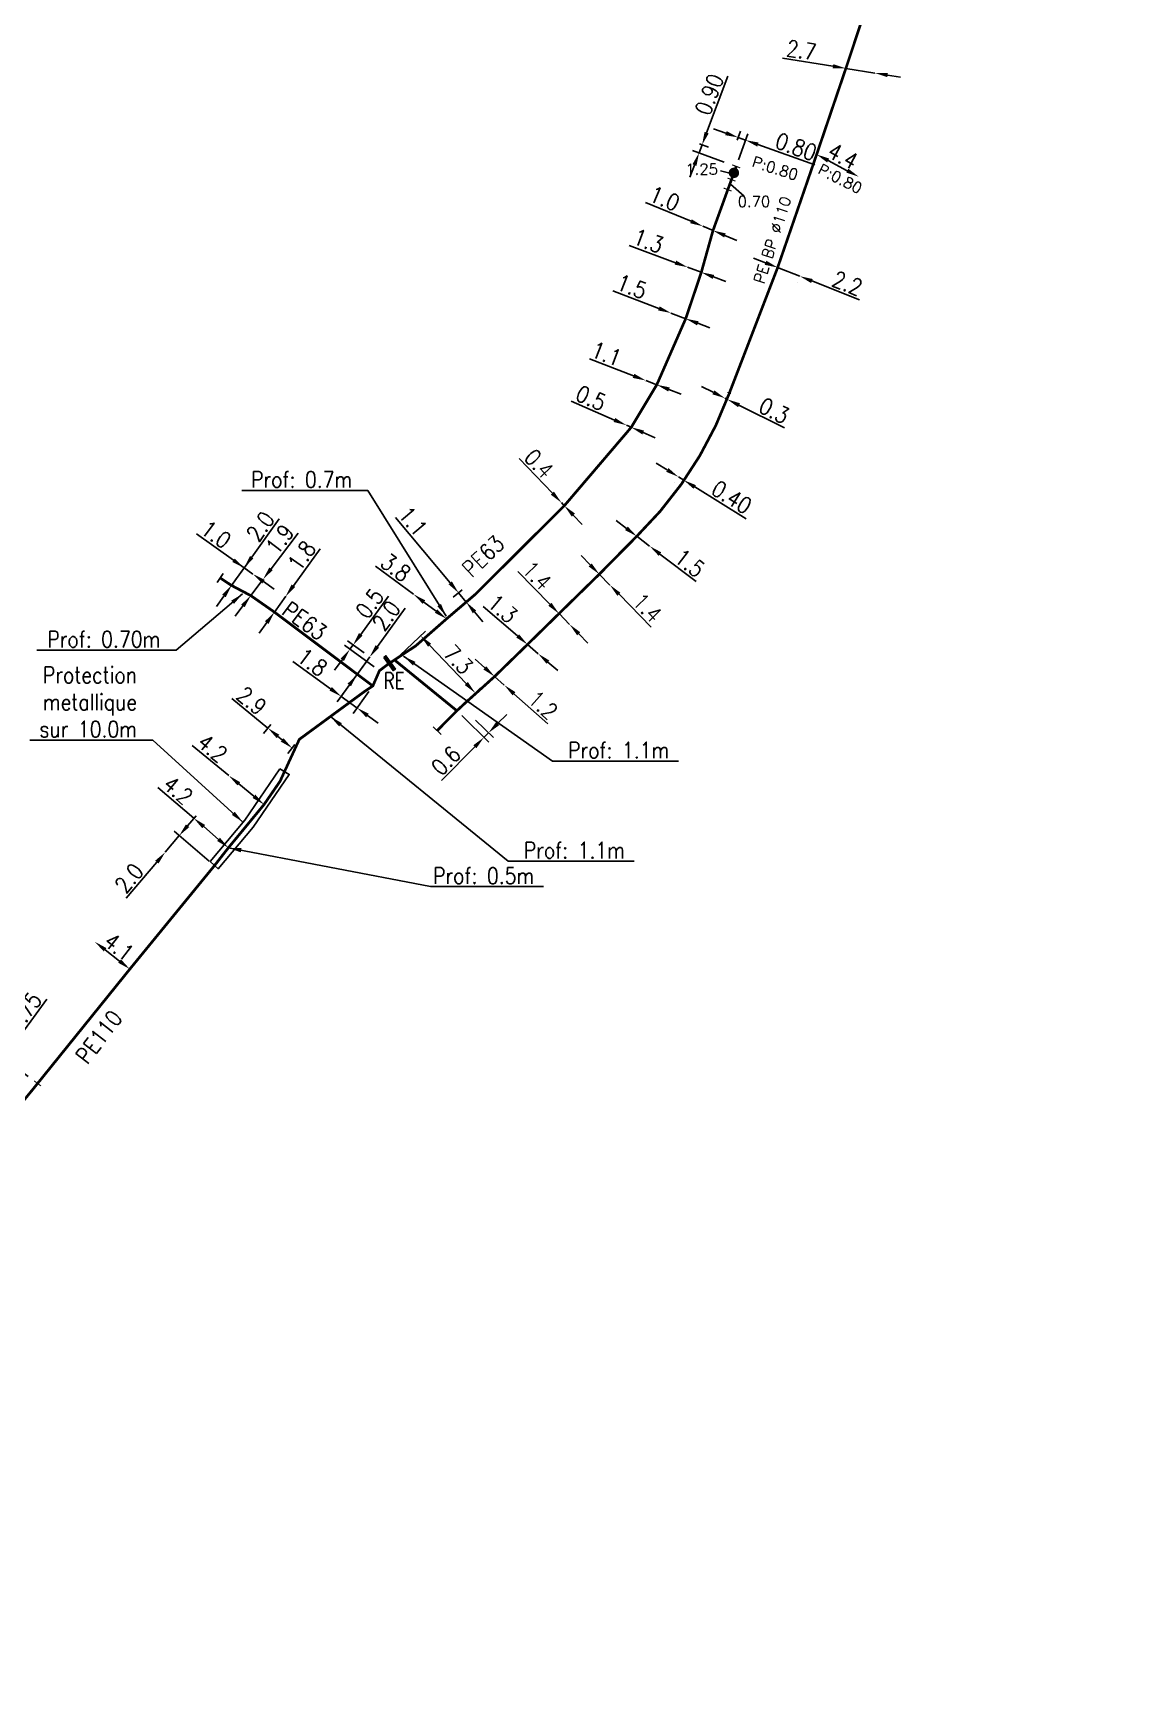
# Model space of a CAD drawing. Header units: millimetres. Extents: x 104292 to 105000, y 137000 to 138000.
# Drawn here: x 104509.8 to 104610.6, y 137264.6 to 137417.5 of the extents above; entities that cross this region are included whole.
import ezdxf
from ezdxf.enums import TextEntityAlignment as Align

# ---------------------------------------------------------------- set-up
doc = ezdxf.new("R2010")
doc.units = ezdxf.units.MM
doc.header["$MEASUREMENT"] = 0
doc.header["$PDMODE"] = 34
doc.linetypes.add('L_100_PE', pattern=[14, 10, -1.5, 1, -1.5])
doc.layers.get('0').update_dxf_attribs({"linetype": 'CONTINUOUS'})
doc.layers.get('DEFPOINTS').update_dxf_attribs({"linetype": 'CONTINUOUS'})
for name, color, linetype in [('L_140', 3, 'CONTINUOUS'), ('L_340', 7, 'CONTINUOUS'), ('L_420', 7, 'CONTINUOUS')]:
    doc.layers.add(name, color=color, linetype=linetype)
doc.styles.add('G_ROMANS', font='ROMANS.SHX', dxfattribs={"width": 0.75})
doc.styles.get("Standard").update_dxf_attribs({"font": 'romans.shx', "width": 0.85})
doc.dimstyles.get("Standard").update_dxf_attribs({"dimtxt": 1.5, "dimasz": 1.2, "dimexe": 0.625, "dimexo": 0.625, "dimgap": 0.25, "dimtad": 1, "dimdec": 1, "dimzin": 0, "dimdsep": 46, "dimtxsty": 'Standard', "dimcen": -0.5, "dimdle": 1, "dimadec": 0, "dimazin": 0, "dimtfac": 1, "dimtdec": 1, "dimtmove": 0, "dimatfit": 3, "dimfxl": 1, "dimtolj": 1, "dimtzin": 0, "dimarcsym": 0})

# ---------------------------------------------------------------- blocks, each defined once
blk = doc.blocks.new('*D158')
at = {"layer": 'DEFPOINTS', "color": 0, "linetype": 'Continuous'}
for p in [(104507.11, 137322.81), (104506.57, 137322.07), (104509.88, 137320.79)]:
    blk.add_point(p, dxfattribs=at)
at = {"layer": 'L_140', "color": 0, "linetype": 'Continuous', "lineweight": -2}
for p, q in [((104507.81, 137323.78), (104511.1, 137328.29)), ((104506.57, 137322.07), (104507.11, 137322.81)), ((104509.37, 137321.16), (104506.6, 137323.18)), ((104505.86, 137321.1), (104505.15, 137320.13))]:
    blk.add_line(p, q, dxfattribs=at)
at = {"layer": 'L_140', "color": 0, "linetype": 'Continuous'}
for points in [[(104507.65, 137323.9), (104507.98, 137323.66), (104507.11, 137322.81)], [(104505.7, 137321.22), (104506.02, 137320.98), (104506.57, 137322.07)]]:
    blk.add_solid(points, dxfattribs=at)
at = {"layer": 'L_140', "color": 0, "linetype": 'Continuous', "insert": (104509.01, 137327.11), "char_height": 1.5, "attachment_point": 5, "rotation": 53.9078}
blk.add_mtext('\\A1;0.75', dxfattribs=at)
blk = doc.blocks.new('*D133')
at = {"layer": 'DEFPOINTS', "color": 0, "linetype": 'Continuous'}
for p in [(104515.54, 137333.59), (104515.54, 137333.59), (104518.77, 137331.07)]:
    blk.add_point(p, dxfattribs=at)
at = {"layer": 'L_140', "color": 0, "linetype": 'Continuous', "lineweight": -2}
blk.add_line((104517.82, 137331.81), (104516.48, 137332.86), dxfattribs=at)
at = {"layer": 'L_140', "color": 0, "linetype": 'Continuous'}
for points in [[(104516.61, 137333.01), (104516.36, 137332.7), (104515.54, 137333.59)], [(104517.95, 137331.97), (104517.7, 137331.65), (104518.77, 137331.07)]]:
    blk.add_solid(points, dxfattribs=at)
at = {"layer": 'L_140', "color": 0, "linetype": 'Continuous', "insert": (104517.77, 137333.12), "char_height": 1.5, "attachment_point": 5, "rotation": 322.0405}
blk.add_mtext('\\A1;4.1', dxfattribs=at)
blk = doc.blocks.new('*D132')
at = {"layer": 'DEFPOINTS', "color": 0, "linetype": 'Continuous'}
for p in [(104574.65, 137407.02), (104575.63, 137407.6), (104574.77, 137405.18)]:
    blk.add_point(p, dxfattribs=at)
at = {"layer": 'L_140', "color": 0, "linetype": 'Continuous', "lineweight": -2}
for p, q in [((104573.81, 137408.25), (104572.68, 137408.65)), ((104574.86, 137407.6), (104575.16, 137408.43)), ((104574.94, 137407.85), (104575.63, 137407.6)), ((104574.98, 137405.77), (104575.84, 137408.19)), ((104576.76, 137407.2), (104582.02, 137405.31))]:
    blk.add_line(p, q, dxfattribs=at)
at = {"layer": 'L_140', "color": 0, "linetype": 'Continuous'}
for points in [[(104573.88, 137408.44), (104573.75, 137408.06), (104574.94, 137407.85)], [(104576.83, 137407.38), (104576.7, 137407.01), (104575.63, 137407.6)]]:
    blk.add_solid(points, dxfattribs=at)
at = {"layer": 'L_140', "color": 0, "linetype": 'Continuous', "insert": (104580.29, 137406.99), "char_height": 1.5, "attachment_point": 5, "rotation": 340.3102}
blk.add_mtext('\\A1;0.80', dxfattribs=at)
blk = doc.blocks.new('*D131')
at = {"layer": 'DEFPOINTS', "color": 0, "linetype": 'Continuous'}
for p in [(104570.79, 137407.47), (104571.61, 137407.17), (104574.23, 137405.34)]:
    blk.add_point(p, dxfattribs=at)
at = {"layer": 'L_140', "color": 0, "linetype": 'Continuous', "lineweight": -2}
for p, q in [((104572.03, 137408.29), (104573.99, 137413.52)), ((104573.64, 137405.56), (104570.74, 137406.65)), ((104571.33, 137406.43), (104571.61, 137407.17)), ((104571.38, 137407.26), (104572.19, 137406.95)), ((104570.91, 137405.3), (104570.48, 137404.18))]:
    blk.add_line(p, q, dxfattribs=at)
at = {"layer": 'L_140', "color": 0, "linetype": 'Continuous'}
for points in [[(104571.84, 137408.36), (104572.22, 137408.22), (104571.61, 137407.17)], [(104570.72, 137405.37), (104571.09, 137405.23), (104571.33, 137406.43)]]:
    blk.add_solid(points, dxfattribs=at)
at = {"layer": 'L_140', "color": 0, "linetype": 'Continuous', "insert": (104572.28, 137411.82), "char_height": 1.5, "attachment_point": 5, "rotation": 69.4179}
blk.add_mtext('\\A1;0.90', dxfattribs=at)
blk = doc.blocks.new('*D130')
at = {"layer": 'DEFPOINTS', "color": 0, "linetype": 'Continuous'}
for p in [(104571.69, 137399.65), (104571.69, 137399.65), (104572.62, 137399.26)]:
    blk.add_point(p, dxfattribs=at)
at = {"layer": 'L_140', "color": 0, "linetype": 'Continuous', "lineweight": -2}
for p, q in [((104570.59, 137400.11), (104566.39, 137401.86)), ((104572.62, 137399.26), (104571.69, 137399.65)), ((104573.72, 137398.8), (104574.83, 137398.34))]:
    blk.add_line(p, q, dxfattribs=at)
at = {"layer": 'L_140', "color": 0, "linetype": 'Continuous'}
for points in [[(104570.66, 137400.29), (104570.51, 137399.93), (104571.69, 137399.65)], [(104573.8, 137398.99), (104573.65, 137398.62), (104572.62, 137399.26)]]:
    blk.add_solid(points, dxfattribs=at)
at = {"layer": 'L_140', "color": 0, "linetype": 'Continuous', "insert": (104568.15, 137402.21), "char_height": 1.5, "attachment_point": 5, "rotation": 337.3874}
blk.add_mtext('\\A1;1.0', dxfattribs=at)
blk = doc.blocks.new('*D129')
at = {"layer": 'DEFPOINTS', "color": 0, "linetype": 'Continuous'}
for p in [(104570.28, 137395.87), (104570.28, 137395.87), (104571.54, 137395.4)]:
    blk.add_point(p, dxfattribs=at)
at = {"layer": 'L_140', "color": 0, "linetype": 'Continuous', "lineweight": -2}
for p, q in [((104569.15, 137396.29), (104564.89, 137397.89)), ((104571.54, 137395.4), (104570.28, 137395.87)), ((104572.66, 137394.98), (104573.79, 137394.55))]:
    blk.add_line(p, q, dxfattribs=at)
at = {"layer": 'L_140', "color": 0, "linetype": 'Continuous'}
for points in [[(104569.22, 137396.48), (104569.08, 137396.11), (104570.28, 137395.87)], [(104572.73, 137395.16), (104572.59, 137394.79), (104571.54, 137395.4)]]:
    blk.add_solid(points, dxfattribs=at)
at = {"layer": 'L_140', "color": 0, "linetype": 'Continuous', "insert": (104566.65, 137398.3), "char_height": 1.5, "attachment_point": 5, "rotation": 339.428}
blk.add_mtext('\\A1;1.3', dxfattribs=at)
blk = doc.blocks.new('*D128')
at = {"layer": 'DEFPOINTS', "color": 0, "linetype": 'Continuous'}
for p in [(104568.74, 137391.64), (104568.74, 137391.64), (104570.1, 137391.12)]:
    blk.add_point(p, dxfattribs=at)
at = {"layer": 'L_140', "color": 0, "linetype": 'Continuous', "lineweight": -2}
for p, q in [((104567.62, 137392.07), (104563.38, 137393.69)), ((104570.1, 137391.12), (104568.74, 137391.64)), ((104571.22, 137390.69), (104572.34, 137390.26))]:
    blk.add_line(p, q, dxfattribs=at)
at = {"layer": 'L_140', "color": 0, "linetype": 'Continuous'}
for points in [[(104567.7, 137392.25), (104567.55, 137391.88), (104568.74, 137391.64)], [(104571.29, 137390.88), (104571.15, 137390.5), (104570.1, 137391.12)]]:
    blk.add_solid(points, dxfattribs=at)
at = {"layer": 'L_140', "color": 0, "linetype": 'Continuous', "insert": (104565.13, 137394.09), "char_height": 1.5, "attachment_point": 5, "rotation": 339.0432}
blk.add_mtext('\\A1;1.5', dxfattribs=at)
blk = doc.blocks.new('*D127')
at = {"layer": 'DEFPOINTS', "color": 0, "linetype": 'Continuous'}
for p in [(104566.41, 137385.41), (104566.41, 137385.41), (104567.43, 137385.02)]:
    blk.add_point(p, dxfattribs=at)
at = {"layer": 'L_140', "color": 0, "linetype": 'Continuous', "lineweight": -2}
for p, q in [((104565.29, 137385.84), (104561.21, 137387.4)), ((104567.43, 137385.02), (104566.41, 137385.41)), ((104568.55, 137384.59), (104569.68, 137384.16))]:
    blk.add_line(p, q, dxfattribs=at)
at = {"layer": 'L_140', "color": 0, "linetype": 'Continuous'}
for points in [[(104565.36, 137386.03), (104565.21, 137385.65), (104566.41, 137385.41)], [(104568.63, 137384.77), (104568.48, 137384.4), (104567.43, 137385.02)]]:
    blk.add_solid(points, dxfattribs=at)
at = {"layer": 'L_140', "color": 0, "linetype": 'Continuous', "insert": (104562.79, 137387.87), "char_height": 1.5, "attachment_point": 5, "rotation": 339.0432}
blk.add_mtext('\\A1;1.1', dxfattribs=at)
blk = doc.blocks.new('*D126')
at = {"layer": 'DEFPOINTS', "color": 0, "linetype": 'Continuous'}
for p in [(104548.97, 137354.92), (104550.25, 137354.5), (104551.47, 137352.46)]:
    blk.add_point(p, dxfattribs=at)
at = {"layer": 'L_140', "color": 0, "linetype": 'Continuous', "lineweight": -2}
for p, q in [((104549.42, 137354.48), (104551.92, 137352.02)), ((104552.73, 137353.74), (104553.58, 137354.59)), ((104550.7, 137354.06), (104552.34, 137352.44)), ((104551.89, 137352.88), (104551.47, 137352.46)), ((104550.63, 137351.6), (104547.56, 137348.49))]:
    blk.add_line(p, q, dxfattribs=at)
at = {"layer": 'L_140', "color": 0, "linetype": 'Continuous'}
for points in [[(104552.59, 137353.88), (104552.88, 137353.59), (104551.89, 137352.88)], [(104550.49, 137351.74), (104550.77, 137351.46), (104551.47, 137352.46)]]:
    blk.add_solid(points, dxfattribs=at)
at = {"layer": 'L_140', "color": 0, "linetype": 'Continuous', "insert": (104547.96, 137350.32), "char_height": 1.5, "attachment_point": 5, "rotation": 45.3991}
blk.add_mtext('\\A1;0.6', dxfattribs=at)
blk = doc.blocks.new('*D123')
at = {"layer": 'DEFPOINTS', "color": 0, "linetype": 'Continuous'}
for p in [(104569.42, 137376.52), (104569.92, 137376.21), (104569.92, 137376.21)]:
    blk.add_point(p, dxfattribs=at)
at = {"layer": 'L_140', "color": 0, "linetype": 'Continuous', "lineweight": -2}
for p, q in [((104568.4, 137377.15), (104567.38, 137377.78)), ((104569.09, 137375.99), (104569.09, 137375.99)), ((104569.42, 137376.52), (104569.92, 137376.21)), ((104570.94, 137375.58), (104575.68, 137372.64))]:
    blk.add_line(p, q, dxfattribs=at)
at = {"layer": 'L_140', "color": 0, "linetype": 'Continuous'}
for points in [[(104568.51, 137377.32), (104568.3, 137376.98), (104569.42, 137376.52)], [(104571.04, 137375.75), (104570.83, 137375.41), (104569.92, 137376.21)]]:
    blk.add_solid(points, dxfattribs=at)
at = {"layer": 'L_140', "color": 0, "linetype": 'Continuous', "insert": (104574.35, 137374.64), "char_height": 1.5, "attachment_point": 5, "rotation": 328.2072}
blk.add_mtext('\\A1;0.40', dxfattribs=at)
blk = doc.blocks.new('*D121')
at = {"layer": 'DEFPOINTS', "color": 0, "linetype": 'Continuous'}
for p in [(104573.7, 137383.74), (104573.72, 137383.78), (104573.92, 137383.63)]:
    blk.add_point(p, dxfattribs=at)
at = {"layer": 'L_140', "color": 0, "linetype": 'Continuous', "lineweight": -2}
for p, q in [((104572.65, 137384.32), (104571.57, 137384.85)), ((104573.72, 137383.78), (104573.94, 137383.67)), ((104573.98, 137384.3), (104574, 137384.34)), ((104574.2, 137384.19), (104574.22, 137384.23)), ((104575.02, 137383.13), (104579.23, 137381.03))]:
    blk.add_line(p, q, dxfattribs=at)
at = {"layer": 'L_140', "color": 0, "linetype": 'Continuous'}
for points in [[(104572.74, 137384.5), (104572.56, 137384.14), (104573.72, 137383.78)], [(104575.11, 137383.31), (104574.93, 137382.95), (104573.94, 137383.67)]]:
    blk.add_solid(points, dxfattribs=at)
at = {"layer": 'L_140', "color": 0, "linetype": 'Continuous', "insert": (104578.26, 137382.63), "char_height": 1.5, "attachment_point": 5, "rotation": 333.4431}
blk.add_mtext('\\A1;0.3', dxfattribs=at)
blk = doc.blocks.new('*D120')
at = {"layer": 'DEFPOINTS', "color": 0, "linetype": 'Continuous'}
for p in [(104578.59, 137395.84), (104580.64, 137395.04), (104580.64, 137395.04)]:
    blk.add_point(p, dxfattribs=at)
at = {"layer": 'L_140', "color": 0, "linetype": 'Continuous', "lineweight": -2}
for p, q in [((104577.47, 137396.28), (104576.36, 137396.72)), ((104578.59, 137395.84), (104580.64, 137395.04)), ((104578.36, 137395.26), (104578.36, 137395.26)), ((104580.41, 137394.45), (104580.41, 137394.45)), ((104581.76, 137394.6), (104586.14, 137392.87))]:
    blk.add_line(p, q, dxfattribs=at)
at = {"layer": 'L_140', "color": 0, "linetype": 'Continuous'}
for points in [[(104577.55, 137396.47), (104577.4, 137396.09), (104578.59, 137395.84)], [(104581.83, 137394.78), (104581.68, 137394.41), (104580.64, 137395.04)]]:
    blk.add_solid(points, dxfattribs=at)
at = {"layer": 'L_140', "color": 0, "linetype": 'Continuous', "insert": (104585.03, 137394.38), "char_height": 1.5, "attachment_point": 5, "rotation": 338.5378}
blk.add_mtext('\\A1;2.2', dxfattribs=at)
blk = doc.blocks.new('*D119')
at = {"layer": 'DEFPOINTS', "color": 0, "linetype": 'Continuous'}
for p in [(104582.19, 137406.28), (104586.08, 137404.22), (104586.08, 137404.22)]:
    blk.add_point(p, dxfattribs=at)
at = {"layer": 'L_140', "color": 0, "linetype": 'Continuous', "lineweight": -2}
blk.add_line((104583.25, 137405.72), (104585.02, 137404.78), dxfattribs=at)
at = {"layer": 'L_140', "color": 0, "linetype": 'Continuous'}
for points in [[(104583.35, 137405.9), (104583.16, 137405.54), (104582.19, 137406.28)], [(104585.12, 137404.96), (104584.93, 137404.61), (104586.08, 137404.22)]]:
    blk.add_solid(points, dxfattribs=at)
at = {"layer": 'L_140', "color": 0, "linetype": 'Continuous', "insert": (104584.61, 137406.14), "char_height": 1.5, "attachment_point": 5, "rotation": 332.0762}
blk.add_mtext('\\A1;4.4', dxfattribs=at)
blk = doc.blocks.new('*D118')
at = {"layer": 'DEFPOINTS', "color": 0, "linetype": 'Continuous'}
for p in [(104584.89, 137414.23), (104587.55, 137413.8), (104587.55, 137413.8)]:
    blk.add_point(p, dxfattribs=at)
at = {"layer": 'L_140', "color": 0, "linetype": 'Continuous', "lineweight": -2}
for p, q in [((104583.7, 137414.42), (104579.05, 137415.17)), ((104587.55, 137413.8), (104584.89, 137414.23)), ((104588.74, 137413.61), (104589.92, 137413.42))]:
    blk.add_line(p, q, dxfattribs=at)
at = {"layer": 'L_140', "color": 0, "linetype": 'Continuous'}
for points in [[(104583.73, 137414.62), (104583.67, 137414.23), (104584.89, 137414.23)], [(104588.77, 137413.81), (104588.71, 137413.42), (104587.55, 137413.8)]]:
    blk.add_solid(points, dxfattribs=at)
at = {"layer": 'L_140', "color": 0, "linetype": 'Continuous', "insert": (104580.78, 137415.91), "char_height": 1.5, "attachment_point": 5, "rotation": 350.8587}
blk.add_mtext('\\A1;2.7', dxfattribs=at)
blk = doc.blocks.new('*D212')
at = {"layer": 'DEFPOINTS', "color": 0, "linetype": 'Continuous'}
for p in [(104530.14, 137367.54), (104530.14, 137367.54), (104528.16, 137366.49)]:
    blk.add_point(p, dxfattribs=at)
at = {"layer": 'L_340', "color": 0, "linetype": 'Continuous', "lineweight": -2}
for p, q in [((104528.35, 137368.81), (104524.94, 137371.25)), ((104528.52, 137367), (104529.69, 137368.62)), ((104530.14, 137367.54), (104529.32, 137368.12)), ((104531.11, 137366.84), (104532.09, 137366.14))]:
    blk.add_line(p, q, dxfattribs=at)
at = {"layer": 'L_340', "color": 0, "linetype": 'Continuous'}
for points in [[(104528.46, 137368.98), (104528.23, 137368.65), (104529.32, 137368.12)], [(104531.23, 137367), (104531, 137366.67), (104530.14, 137367.54)]]:
    blk.add_solid(points, dxfattribs=at)
at = {"layer": 'L_340', "color": 0, "linetype": 'Continuous', "insert": (104526.73, 137371.19), "char_height": 1.5, "attachment_point": 5, "rotation": 324.4518}
blk.add_mtext('\\A1;1.0', dxfattribs=at)
blk = doc.blocks.new('*D213')
at = {"layer": 'DEFPOINTS', "color": 0, "linetype": 'Continuous'}
for p in [(104529.32, 137368.12), (104530.14, 137367.53), (104528.16, 137366.49)]:
    blk.add_point(p, dxfattribs=at)
at = {"layer": 'L_340', "color": 0, "linetype": 'Continuous', "lineweight": -2}
for p, q in [((104530.02, 137369.09), (104532.56, 137372.65)), ((104528.16, 137366.49), (104529.32, 137368.12)), ((104529.63, 137367.9), (104528.81, 137368.48)), ((104527.46, 137365.51), (104526.76, 137364.54))]:
    blk.add_line(p, q, dxfattribs=at)
at = {"layer": 'L_340', "color": 0, "linetype": 'Continuous'}
for points in [[(104529.86, 137369.21), (104530.18, 137368.98), (104529.32, 137368.12)], [(104527.3, 137365.63), (104527.62, 137365.4), (104528.16, 137366.49)]]:
    blk.add_solid(points, dxfattribs=at)
at = {"layer": 'L_340', "color": 0, "linetype": 'Continuous', "insert": (104530.83, 137371.94), "char_height": 1.5, "attachment_point": 5, "rotation": 54.4518}
blk.add_mtext('\\A1;2.0', dxfattribs=at)
blk = doc.blocks.new('*D214')
at = {"layer": 'DEFPOINTS', "color": 0, "linetype": 'Continuous'}
for p in [(104533.17, 137365.49), (104533.17, 137365.49), (104532.12, 137364.03)]:
    blk.add_point(p, dxfattribs=at)
at = {"layer": 'L_140', "color": 0, "linetype": 'Continuous', "lineweight": -2}
for p, q in [((104533.87, 137366.46), (104536.33, 137369.86)), ((104532.12, 137364.03), (104533.17, 137365.49)), ((104531.41, 137363.06), (104530.71, 137362.09))]:
    blk.add_line(p, q, dxfattribs=at)
at = {"layer": 'L_140', "color": 0, "linetype": 'Continuous'}
for points in [[(104533.71, 137366.58), (104534.04, 137366.35), (104533.17, 137365.49)], [(104531.25, 137363.18), (104531.58, 137362.94), (104532.12, 137364.03)]]:
    blk.add_solid(points, dxfattribs=at)
at = {"layer": 'L_140', "color": 0, "linetype": 'Continuous', "insert": (104534.64, 137369.23), "char_height": 1.5, "attachment_point": 5, "rotation": 54.1449}
blk.add_mtext('\\A1;1.8', dxfattribs=at)
blk = doc.blocks.new('*D215')
at = {"layer": 'DEFPOINTS', "color": 0, "linetype": 'Continuous'}
for p in [(104531.08, 137367.07), (104531.08, 137367.07), (104529.94, 137365.55)]:
    blk.add_point(p, dxfattribs=at)
at = {"layer": 'L_140', "color": 0, "linetype": 'Continuous', "lineweight": -2}
for p, q in [((104531.81, 137368.03), (104534.3, 137371.32)), ((104529.94, 137365.55), (104531.08, 137367.07)), ((104529.21, 137364.6), (104528.49, 137363.64))]:
    blk.add_line(p, q, dxfattribs=at)
at = {"layer": 'L_140', "color": 0, "linetype": 'Continuous'}
for points in [[(104531.65, 137368.15), (104531.97, 137367.91), (104531.08, 137367.07)], [(104529.05, 137364.72), (104529.37, 137364.48), (104529.94, 137365.55)]]:
    blk.add_solid(points, dxfattribs=at)
at = {"layer": 'L_140', "color": 0, "linetype": 'Continuous', "insert": (104532.62, 137370.75), "char_height": 1.5, "attachment_point": 5, "rotation": 52.8876}
blk.add_mtext('\\A1;1.9', dxfattribs=at)
blk = doc.blocks.new('*D216')
at = {"layer": 'DEFPOINTS', "color": 0, "linetype": 'Continuous'}
for p in [(104540.92, 137359.89), (104540.92, 137359.89), (104541.21, 137357.21)]:
    blk.add_point(p, dxfattribs=at)
at = {"layer": 'L_140', "color": 0, "linetype": 'Continuous', "lineweight": -2}
for p, q in [((104541.63, 137360.86), (104544.2, 137364.4)), ((104539.75, 137358.27), (104540.92, 137359.89)), ((104540.7, 137357.58), (104539.24, 137358.64)), ((104539.04, 137357.3), (104538.34, 137356.33))]:
    blk.add_line(p, q, dxfattribs=at)
at = {"layer": 'L_140', "color": 0, "linetype": 'Continuous'}
for points in [[(104541.46, 137360.98), (104541.79, 137360.74), (104540.92, 137359.89)], [(104538.88, 137357.42), (104539.2, 137357.18), (104539.75, 137358.27)]]:
    blk.add_solid(points, dxfattribs=at)
at = {"layer": 'L_140', "color": 0, "linetype": 'Continuous', "insert": (104542.45, 137363.7), "char_height": 1.5, "attachment_point": 5, "rotation": 54.0158}
blk.add_mtext('\\A1;2.0', dxfattribs=at)
blk = doc.blocks.new('L_340_07')
at = {"color": 0, "linetype": 'Continuous', "const_width": 0.25, "flags": 128}
blk.add_lwpolyline([(0, 0), (1.25, 0)], dxfattribs=at)
at = {"color": 0, "linetype": 'Continuous', "flags": 128}
blk.add_lwpolyline([(1.25, -0.5), (1.25, 0.5)], dxfattribs=at)
at = {"color": 0, "linetype": 'Continuous', "style": 'G_ROMANS', "width": 0.75, "flags": 3}
for tag, p in [('DEF_LEG', (0.72, -3.47)), ('DEF_COUP', (0.72, -5.97)), ('DEF_TYPE', (0.72, -8.47))]:
    blk.add_attdef(tag, text='', height=1.2, dxfattribs=at).set_placement(p, align=Align.MIDDLE)
blk = doc.blocks.new('L_340_21')
at = {"linetype": 'Continuous'}
blk.add_hatch(color=0, dxfattribs=at).paths.add_polyline_path([(0.125, 0.75), (-0.125, 0.75), (-0.125, -0.75), (0.125, -0.75)])
at = {"color": 0, "linetype": 'Continuous'}
blk.add_lwpolyline([(-0.125, 0.75), (0.125, 0.75), (0.125, -0.75), (-0.125, -0.75)], close=True, dxfattribs=at)
at = {"color": 0, "linetype": 'Continuous', "width": 0.75}
for tag, height, flags, p in [('RE', 1.5, 8, (0, 3)), ('DEF_LEG', 1.2, 3, (0, -5)), ('DEF_COUP', 1.2, 3, (0, -7.5)), ('DEF_TYPE', 1.2, 3, (0, -10))]:
    blk.add_attdef(tag, text='', height=height, dxfattribs=dict(at, flags=flags)).set_placement(p, align=Align.MIDDLE)
blk = doc.blocks.new('*D218')
at = {"layer": 'DEFPOINTS', "color": 0, "linetype": 'Continuous'}
for p in [(104543.26, 137359.57), (104550.67, 137356.56), (104548.92, 137354.89)]:
    blk.add_point(p, dxfattribs=at)
at = {"layer": 'L_140', "color": 0, "linetype": 'Continuous', "lineweight": -2}
for p, q in [((104543.71, 137360.01), (104546.08, 137362.27)), ((104546.45, 137360.97), (104549.84, 137357.43)), ((104549.37, 137355.32), (104551.12, 137357))]:
    blk.add_line(p, q, dxfattribs=at)
at = {"layer": 'L_140', "color": 0, "linetype": 'Continuous'}
for points in [[(104546.6, 137361.11), (104546.31, 137360.83), (104545.62, 137361.84)], [(104549.99, 137357.57), (104549.7, 137357.29), (104550.67, 137356.56)]]:
    blk.add_solid(points, dxfattribs=at)
at = {"layer": 'L_140', "color": 0, "linetype": 'Continuous', "insert": (104549.1, 137359.65), "char_height": 1.5, "attachment_point": 5, "rotation": 313.7587}
blk.add_mtext('\\A1;7.3', dxfattribs=at)
blk = doc.blocks.new('*D219')
at = {"layer": 'DEFPOINTS', "color": 0, "linetype": 'Continuous'}
for p in [(104540.92, 137359.89), (104538.29, 137356.24), (104541.21, 137357.21)]:
    blk.add_point(p, dxfattribs=at)
at = {"layer": 'L_140', "color": 0, "linetype": 'Continuous', "lineweight": -2}
for p, q in [((104537.31, 137356.94), (104533.83, 137359.46)), ((104540.56, 137359.38), (104537.92, 137355.73)), ((104539.74, 137355.19), (104538.29, 137356.24)), ((104540.84, 137356.7), (104539.38, 137354.68)), ((104540.72, 137354.48), (104541.69, 137353.78))]:
    blk.add_line(p, q, dxfattribs=at)
at = {"layer": 'L_140', "color": 0, "linetype": 'Continuous'}
for points in [[(104537.43, 137357.11), (104537.2, 137356.78), (104538.29, 137356.24)], [(104540.83, 137354.65), (104540.6, 137354.32), (104539.74, 137355.19)]]:
    blk.add_solid(points, dxfattribs=at)
at = {"layer": 'L_140', "color": 0, "linetype": 'Continuous', "insert": (104535.63, 137359.4), "char_height": 1.5, "attachment_point": 5, "rotation": 324.1449}
blk.add_mtext('\\A1;1.8', dxfattribs=at)
blk = doc.blocks.new('*D220')
at = {"layer": 'DEFPOINTS', "color": 0, "linetype": 'Continuous'}
for p in [(104527.91, 137348.93), (104527.91, 137348.93), (104531.16, 137346.26)]:
    blk.add_point(p, dxfattribs=at)
at = {"layer": 'L_140', "color": 0, "linetype": 'Continuous', "lineweight": -2}
for p, q in [((104527.91, 137348.93), (104524.54, 137351.71)), ((104530.23, 137347.03), (104528.84, 137348.17))]:
    blk.add_line(p, q, dxfattribs=at)
at = {"layer": 'L_140', "color": 0, "linetype": 'Continuous'}
for points in [[(104528.97, 137348.32), (104528.71, 137348.02), (104527.91, 137348.93)], [(104530.36, 137347.18), (104530.1, 137346.87), (104531.16, 137346.26)]]:
    blk.add_solid(points, dxfattribs=at)
at = {"layer": 'L_140', "color": 0, "linetype": 'Continuous', "insert": (104526.4, 137351.47), "char_height": 1.5, "attachment_point": 5, "rotation": 320.575}
blk.add_mtext('\\A1;4.2', dxfattribs=at)
blk = doc.blocks.new('*D221')
at = {"layer": 'DEFPOINTS', "color": 0, "linetype": 'Continuous'}
for p in [(104524.68, 137345), (104524.68, 137345), (104527.87, 137342.27)]:
    blk.add_point(p, dxfattribs=at)
at = {"layer": 'L_140', "color": 0, "linetype": 'Continuous', "lineweight": -2}
for p, q in [((104524.68, 137345), (104521.36, 137347.85)), ((104526.96, 137343.05), (104525.59, 137344.22))]:
    blk.add_line(p, q, dxfattribs=at)
at = {"layer": 'L_140', "color": 0, "linetype": 'Continuous'}
for points in [[(104525.72, 137344.38), (104525.46, 137344.07), (104524.68, 137345)], [(104527.09, 137343.2), (104526.83, 137342.9), (104527.87, 137342.27)]]:
    blk.add_solid(points, dxfattribs=at)
at = {"layer": 'L_140', "color": 0, "linetype": 'Continuous', "insert": (104523.22, 137347.58), "char_height": 1.5, "attachment_point": 5, "rotation": 319.4144}
blk.add_mtext('\\A1;4.2', dxfattribs=at)
blk = doc.blocks.new('*D222')
at = {"layer": 'DEFPOINTS', "color": 0, "linetype": 'Continuous'}
for p in [(104522.04, 137341.86), (104522.04, 137341.86), (104526.59, 137340.63)]:
    blk.add_point(p, dxfattribs=at)
at = {"layer": 'L_140', "color": 0, "linetype": 'Continuous', "lineweight": -2}
for p, q in [((104524.11, 137344.31), (104524.88, 137345.22)), ((104526.11, 137341.04), (104522.85, 137343.79)), ((104523.33, 137343.39), (104522.04, 137341.86)), ((104521.27, 137340.95), (104518.44, 137337.61))]:
    blk.add_line(p, q, dxfattribs=at)
at = {"layer": 'L_140', "color": 0, "linetype": 'Continuous'}
for points in [[(104523.95, 137344.43), (104524.26, 137344.18), (104523.33, 137343.39)], [(104521.11, 137341.08), (104521.42, 137340.82), (104522.04, 137341.86)]]:
    blk.add_solid(points, dxfattribs=at)
at = {"layer": 'L_140', "color": 0, "linetype": 'Continuous', "insert": (104518.7, 137339.47), "char_height": 1.5, "attachment_point": 5, "rotation": 49.7634}
blk.add_mtext('\\A1;2.0', dxfattribs=at)
blk = doc.blocks.new('*D223')
at = {"layer": 'DEFPOINTS', "color": 0, "linetype": 'Continuous'}
for p in [(104531.52, 137353.32), (104532.18, 137354.12), (104534.42, 137352.28)]:
    blk.add_point(p, dxfattribs=at)
at = {"layer": 'L_140', "color": 0, "linetype": 'Continuous', "lineweight": -2}
for p, q in [((104531.52, 137353.32), (104528.19, 137356.05)), ((104531.78, 137353.64), (104531.12, 137352.83)), ((104532.83, 137352.24), (104532.44, 137352.55)), ((104534.02, 137351.8), (104533.36, 137350.99))]:
    blk.add_line(p, q, dxfattribs=at)
at = {"layer": 'L_140', "color": 0, "linetype": 'Continuous'}
for points in [[(104532.57, 137352.71), (104532.32, 137352.4), (104531.52, 137353.32)], [(104532.96, 137352.39), (104532.7, 137352.08), (104533.76, 137351.47)]]:
    blk.add_solid(points, dxfattribs=at)
at = {"layer": 'L_140', "color": 0, "linetype": 'Continuous', "insert": (104530.02, 137355.84), "char_height": 1.5, "attachment_point": 5, "rotation": 320.575}
blk.add_mtext('\\A1;2.9', dxfattribs=at)
blk = doc.blocks.new('*D224')
at = {"layer": 'DEFPOINTS', "color": 0, "linetype": 'Continuous'}
for p in [(104565.58, 137371.03), (104566.77, 137370.12), (104566.77, 137370.12)]:
    blk.add_point(p, dxfattribs=at)
at = {"layer": 'L_140', "color": 0, "linetype": 'Continuous', "lineweight": -2}
for p, q in [((104564.62, 137371.76), (104563.67, 137372.49)), ((104565.58, 137371.03), (104566.77, 137370.12)), ((104567.72, 137369.39), (104571.05, 137366.85))]:
    blk.add_line(p, q, dxfattribs=at)
at = {"layer": 'L_140', "color": 0, "linetype": 'Continuous'}
for points in [[(104564.75, 137371.92), (104564.5, 137371.6), (104565.58, 137371.03)], [(104567.84, 137369.55), (104567.6, 137369.23), (104566.77, 137370.12)]]:
    blk.add_solid(points, dxfattribs=at)
at = {"layer": 'L_140', "color": 0, "linetype": 'Continuous', "insert": (104570.47, 137368.55), "char_height": 1.5, "attachment_point": 5, "rotation": 322.6096}
blk.add_mtext('\\A1;1.5', dxfattribs=at)
blk = doc.blocks.new('*D225')
at = {"layer": 'DEFPOINTS', "color": 0, "linetype": 'Continuous'}
for p in [(104562.12, 137367.53), (104563.1, 137366.53), (104563.1, 137366.53)]:
    blk.add_point(p, dxfattribs=at)
at = {"layer": 'L_140', "color": 0, "linetype": 'Continuous', "lineweight": -2}
for p, q in [((104561.28, 137368.38), (104560.44, 137369.24)), ((104562.12, 137367.53), (104563.1, 137366.53)), ((104563.94, 137365.67), (104566.91, 137362.63))]:
    blk.add_line(p, q, dxfattribs=at)
at = {"layer": 'L_140', "color": 0, "linetype": 'Continuous'}
for points in [[(104561.42, 137368.52), (104561.14, 137368.24), (104562.12, 137367.53)], [(104564.08, 137365.81), (104563.79, 137365.53), (104563.1, 137366.53)]]:
    blk.add_solid(points, dxfattribs=at)
at = {"layer": 'L_140', "color": 0, "linetype": 'Continuous', "insert": (104566.56, 137364.42), "char_height": 1.5, "attachment_point": 5, "rotation": 314.3637}
blk.add_mtext('\\A1;1.4', dxfattribs=at)
blk = doc.blocks.new('*D226')
at = {"layer": 'DEFPOINTS', "color": 0, "linetype": 'Continuous'}
for p in [(104558.4, 137363.89), (104559.38, 137362.89), (104559.38, 137362.89)]:
    blk.add_point(p, dxfattribs=at)
at = {"layer": 'L_140', "color": 0, "linetype": 'Continuous', "lineweight": -2}
for p, q in [((104557.56, 137364.75), (104554.59, 137367.79)), ((104559.38, 137362.89), (104558.4, 137363.89)), ((104560.22, 137362.03), (104561.06, 137361.17))]:
    blk.add_line(p, q, dxfattribs=at)
at = {"layer": 'L_140', "color": 0, "linetype": 'Continuous'}
for points in [[(104557.7, 137364.89), (104557.42, 137364.61), (104558.4, 137363.89)], [(104560.36, 137362.17), (104560.07, 137361.89), (104559.38, 137362.89)]]:
    blk.add_solid(points, dxfattribs=at)
at = {"layer": 'L_140', "color": 0, "linetype": 'Continuous', "insert": (104556.37, 137367.39), "char_height": 1.5, "attachment_point": 5, "rotation": 314.3637}
blk.add_mtext('\\A1;1.4', dxfattribs=at)
blk = doc.blocks.new('*D227')
at = {"layer": 'DEFPOINTS', "color": 0, "linetype": 'Continuous'}
for p in [(104555.49, 137361.04), (104556.47, 137360.19), (104556.47, 137360.19)]:
    blk.add_point(p, dxfattribs=at)
at = {"layer": 'L_140', "color": 0, "linetype": 'Continuous', "lineweight": -2}
for p, q in [((104554.58, 137361.83), (104551.41, 137364.56)), ((104556.47, 137360.19), (104555.49, 137361.04)), ((104557.38, 137359.41), (104558.29, 137358.63))]:
    blk.add_line(p, q, dxfattribs=at)
at = {"layer": 'L_140', "color": 0, "linetype": 'Continuous'}
for points in [[(104554.71, 137361.98), (104554.45, 137361.68), (104555.49, 137361.04)], [(104557.51, 137359.56), (104557.25, 137359.26), (104556.47, 137360.19)]]:
    blk.add_solid(points, dxfattribs=at)
at = {"layer": 'L_140', "color": 0, "linetype": 'Continuous', "insert": (104553.19, 137364.34), "char_height": 1.5, "attachment_point": 5, "rotation": 319.2179}
blk.add_mtext('\\A1;1.3', dxfattribs=at)
blk = doc.blocks.new('*D228')
at = {"layer": 'DEFPOINTS', "color": 0, "linetype": 'Continuous'}
for p in [(104552.45, 137358.08), (104553.35, 137357.29), (104553.35, 137357.29)]:
    blk.add_point(p, dxfattribs=at)
at = {"layer": 'L_140', "color": 0, "linetype": 'Continuous', "lineweight": -2}
for p, q in [((104551.55, 137358.88), (104550.65, 137359.67)), ((104552.45, 137358.08), (104553.35, 137357.29)), ((104554.24, 137356.49), (104557.38, 137353.71))]:
    blk.add_line(p, q, dxfattribs=at)
at = {"layer": 'L_140', "color": 0, "linetype": 'Continuous'}
for points in [[(104551.68, 137359.03), (104551.42, 137358.73), (104552.45, 137358.08)], [(104554.38, 137356.64), (104554.11, 137356.34), (104553.35, 137357.29)]]:
    blk.add_solid(points, dxfattribs=at)
at = {"layer": 'L_140', "color": 0, "linetype": 'Continuous', "insert": (104556.92, 137355.45), "char_height": 1.5, "attachment_point": 5, "rotation": 318.4283}
blk.add_mtext('\\A1;1.2', dxfattribs=at)
blk = doc.blocks.new('*D229')
at = {"layer": 'DEFPOINTS', "color": 0, "linetype": 'Continuous'}
for p in [(104558.62, 137374.14), (104558.62, 137374.14), (104558.89, 137373.85)]:
    blk.add_point(p, dxfattribs=at)
at = {"layer": 'L_140', "color": 0, "linetype": 'Continuous', "lineweight": -2}
for p, q in [((104557.79, 137375.01), (104554.72, 137378.21)), ((104558.89, 137373.85), (104558.62, 137374.14)), ((104559.72, 137372.99), (104560.55, 137372.12))]:
    blk.add_line(p, q, dxfattribs=at)
at = {"layer": 'L_140', "color": 0, "linetype": 'Continuous'}
for points in [[(104557.93, 137375.15), (104557.64, 137374.87), (104558.62, 137374.14)], [(104559.87, 137373.13), (104559.58, 137372.85), (104558.89, 137373.85)]]:
    blk.add_solid(points, dxfattribs=at)
at = {"layer": 'L_140', "color": 0, "linetype": 'Continuous', "insert": (104556.56, 137377.73), "char_height": 1.5, "attachment_point": 5, "rotation": 313.797}
blk.add_mtext('\\A1;0.4', dxfattribs=at)
blk = doc.blocks.new('*D230')
at = {"layer": 'DEFPOINTS', "color": 0, "linetype": 'Continuous'}
for p in [(104549.12, 137365.81), (104549.94, 137366.49), (104550.65, 137365.65)]:
    blk.add_point(p, dxfattribs=at)
at = {"layer": 'L_140', "color": 0, "linetype": 'Continuous', "lineweight": -2}
for p, q in [((104548.36, 137366.73), (104543.31, 137372.77)), ((104549.46, 137366.09), (104548.64, 137365.41)), ((104549.83, 137364.96), (104549.12, 137365.81)), ((104550.17, 137365.25), (104549.35, 137364.56)), ((104550.6, 137364.04), (104551.37, 137363.12))]:
    blk.add_line(p, q, dxfattribs=at)
at = {"layer": 'L_140', "color": 0, "linetype": 'Continuous'}
for points in [[(104548.51, 137366.86), (104548.2, 137366.6), (104549.12, 137365.81)], [(104550.75, 137364.17), (104550.44, 137363.92), (104549.83, 137364.96)]]:
    blk.add_solid(points, dxfattribs=at)
at = {"layer": 'L_140', "color": 0, "linetype": 'Continuous', "insert": (104544.92, 137372.41), "char_height": 1.5, "attachment_point": 5, "rotation": 309.8391}
blk.add_mtext('\\A1;1.1', dxfattribs=at)
blk = doc.blocks.new('*D231')
at = {"layer": 'DEFPOINTS', "color": 0, "linetype": 'Continuous'}
for p in [(104539.39, 137361), (104540.92, 137359.89), (104541.82, 137358.62)]:
    blk.add_point(p, dxfattribs=at)
at = {"layer": 'L_140', "color": 0, "linetype": 'Continuous', "lineweight": -2}
for p, q in [((104540.09, 137361.97), (104542.66, 137365.51)), ((104541.32, 137358.99), (104538.59, 137360.97)), ((104540.42, 137360.26), (104538.88, 137361.37)), ((104539.09, 137360.6), (104539.39, 137361)), ((104538.39, 137359.63), (104537.68, 137358.66))]:
    blk.add_line(p, q, dxfattribs=at)
at = {"layer": 'L_140', "color": 0, "linetype": 'Continuous'}
for points in [[(104539.93, 137362.09), (104540.25, 137361.86), (104539.39, 137361)], [(104538.23, 137359.75), (104538.55, 137359.51), (104539.09, 137360.6)]]:
    blk.add_solid(points, dxfattribs=at)
at = {"layer": 'L_140', "color": 0, "linetype": 'Continuous', "insert": (104540.92, 137364.82), "char_height": 1.5, "attachment_point": 5, "rotation": 54.0158}
blk.add_mtext('\\A1;0.5', dxfattribs=at)
blk = doc.blocks.new('*D232')
at = {"layer": 'DEFPOINTS', "color": 0, "linetype": 'Continuous'}
for p in [(104564.62, 137381.29), (104564.62, 137381.29), (104565.07, 137381.09)]:
    blk.add_point(p, dxfattribs=at)
at = {"layer": 'L_140', "color": 0, "linetype": 'Continuous', "lineweight": -2}
for p, q in [((104563.51, 137381.76), (104559.51, 137383.51)), ((104565.07, 137381.09), (104564.62, 137381.29)), ((104566.17, 137380.61), (104567.28, 137380.13))]:
    blk.add_line(p, q, dxfattribs=at)
at = {"layer": 'L_140', "color": 0, "linetype": 'Continuous'}
for points in [[(104563.59, 137381.95), (104563.44, 137381.58), (104564.62, 137381.29)], [(104566.25, 137380.79), (104566.1, 137380.43), (104565.07, 137381.09)]]:
    blk.add_solid(points, dxfattribs=at)
at = {"layer": 'L_140', "color": 0, "linetype": 'Continuous', "insert": (104561.36, 137383.79), "char_height": 1.5, "attachment_point": 5, "rotation": 336.5235}
blk.add_mtext('\\A1;0.5', dxfattribs=at)
blk = doc.blocks.new('*D233')
at = {"layer": 'DEFPOINTS', "color": 0, "linetype": 'Continuous'}
for p in [(104544.97, 137365.67), (104544.97, 137365.67), (104548.02, 137363.41)]:
    blk.add_point(p, dxfattribs=at)
at = {"layer": 'L_140', "color": 0, "linetype": 'Continuous', "lineweight": -2}
for p, q in [((104544.97, 137365.67), (104541.46, 137368.28)), ((104547.06, 137364.12), (104545.93, 137364.96))]:
    blk.add_line(p, q, dxfattribs=at)
at = {"layer": 'L_140', "color": 0, "linetype": 'Continuous'}
for points in [[(104546.05, 137365.12), (104545.81, 137364.8), (104544.97, 137365.67)], [(104547.17, 137364.28), (104546.94, 137363.96), (104548.02, 137363.41)]]:
    blk.add_solid(points, dxfattribs=at)
at = {"layer": 'L_140', "color": 0, "linetype": 'Continuous', "insert": (104543.33, 137368.14), "char_height": 1.5, "attachment_point": 5, "rotation": 323.3889}
blk.add_mtext('\\A1;3.8', dxfattribs=at)

msp = doc.modelspace()

# ---------------------------------------------------------------- linework, layer by layer
at = {"layer": 'L_140', "color": 7, "linetype": 'Continuous'}
for p, q in [((104574.68, 137404.44), (104573.31, 137404.78)), ((104574.23, 137403.54), (104575.49, 137402.44))]:
    msp.add_line(p, q, dxfattribs=at)
at = {"layer": 'L_140', "linetype": 'L_100_PE', "const_width": 0.25, "flags": 128}
for points in [[(104824.32, 137742.44), (104816.78, 137731.35), (104815.53, 137729.53, -0.080449), (104810.88, 137723.81), (104799.99, 137716.6), (104792.92, 137711.95), (104788.46, 137708.95), (104779.14, 137702.68, 0.043348), (104772.82, 137697.59), (104769.49, 137695), (104765.4, 137690.96), (104757.35, 137682.57), (104748.74, 137673.62), (104740.5, 137664.92), (104734.98, 137659.23), (104728.77, 137652.55), (104728.39, 137652.16), (104719.91, 137643.22), (104719.09, 137642.36), (104717.4, 137640.69), (104716.23, 137639.46), (104712.66, 137635.59), (104702.49, 137624.84), (104696.71, 137618.91), (104690.49, 137612.25), (104682.8, 137604), (104672.3, 137589.95), (104659.14, 137570.64, 0.013478), (104654.5, 137561.78, 0.011317), (104652.5, 137557.07, 0.028351), (104648.43, 137544.92, 0.009478), (104647.37, 137540.76), (104645.09, 137532.03), (104645.09, 137532.03), (104642.88, 137523.97, -0.021114), (104641.1, 137518.41, -0.011206), (104639.97, 137515.53, -0.014287), (104638.34, 137511.93), (104635.06, 137505.49), (104627.93, 137493.78), (104620.29, 137481.99), (104612.73, 137470.16), (104605.28, 137458.52), (104600.19, 137450.31, 0.033478), (104594.28, 137439.81, 0.00853), (104593, 137437.02, 0.016866), (104590.76, 137431.37), (104589.08, 137426.73), (104586.44, 137418.89), (104584.89, 137414.23), (104582.19, 137406.28), (104578.59, 137395.84), (104574.1, 137384.17, -0.111578), (104565.58, 137371.03), (104562.12, 137367.53), (104558.4, 137363.89), (104555.49, 137361.04), (104552.45, 137358.08), (104549.61, 137355.52), (104548.97, 137354.92), (104548.02, 137353.97)], [(104542.64, 137359.24), (104541.82, 137358.62), (104541.21, 137357.21), (104540.44, 137356.7), (104534.42, 137352.28), (104532.64, 137348.41), (104531.16, 137346.26), (104527.87, 137342.27), (104526.59, 137340.63), (104518.77, 137331.07), (104509.71, 137319.84), (104501.44, 137309.76), (104499.94, 137307.93), (104498.1, 137305.45), (104497.82, 137305.04), (104497.07, 137304.57), (104496.95, 137304.48), (104495.41, 137302.41), (104489.09, 137294.41), (104488.37, 137293.49), (104483, 137286.96), (104481.35, 137285.08), (104479.46, 137282.95), (104478.73, 137282.12), (104471.84, 137274.05), (104465.78, 137267.18), (104459.21, 137259.38), (104459.09, 137259.23), (104456.4, 137256.55), (104454.5, 137253.55), (104444.11, 137240.78), (104441.18, 137237.18), (104438.1, 137233.4), (104433.49, 137227.82), (104427.88, 137220.98), (104423.05, 137215.4), (104414.41, 137204.33), (104408.18, 137196.21), (104404.97, 137192.42), (104393.85, 137179.76), (104387.13, 137171.8), (104386.53, 137170.57), (104383.08, 137165.36), (104381.27, 137162.39), (104377.93, 137156.91), (104374.76, 137149.3), (104370.81, 137137.56), (104366.97, 137124.8), (104363.39, 137117.24), (104362.91, 137114.33, -0.017971), (104362.65, 137113, -0.03772), (104361.79, 137110.28), (104358.32, 137101.17), (104356.15, 137096.68), (104350.83, 137088.57), (104348.28, 137085.25), (104343.47, 137078.41), (104336.2, 137068.15), (104328.35, 137056.96), (104326.54, 137054.34), (104324.56, 137050.73), (104320.67, 137043.23), (104319.27, 137040.54), (104317.42, 137036.58), (104314.88, 137031.41), (104314.48, 137030.69), (104310.57, 137023.59), (104306.15, 137015.27), (104304.71, 137013.01), (104304.2, 137012.04), (104304.13, 137011.81), (104302.35, 137008.63), (104299.92, 137003.43)]]:
    msp.add_lwpolyline(points, format="xyb", dxfattribs=at)
for points in [[(104542.75, 137359.31), (104545.18, 137360.92), (104548.02, 137363.41), (104548.02, 137363.41), (104550.65, 137365.65), (104558.89, 137373.85), (104565.07, 137381.09), (104567.43, 137385.02), (104570.1, 137391.12), (104571.54, 137395.4), (104572.62, 137399.26), (104574.77, 137405.19)], [(104528.16, 137366.49), (104529.94, 137365.55), (104532.12, 137364.03), (104541.21, 137357.21)]]:
    msp.add_lwpolyline(points, dxfattribs=at)
at = {"layer": 'L_140', "color": 7, "linetype": 'Continuous', "const_width": 0.1, "flags": 128}
for points in [[(104574.4, 137405.32), (104575.13, 137405.04)], [(104573.96, 137404.1), (104574.69, 137403.82)], [(104573.6, 137403.18), (104574.33, 137402.9)], [(104510.56, 137320.28), (104509.94, 137320.75)]]:
    msp.add_lwpolyline(points, dxfattribs=at)
at = {"layer": 'L_140', "linetype": 'Continuous', "const_width": 0.25, "flags": 128}
msp.add_lwpolyline([(104548.97, 137354.92), (104543.26, 137359.57)], dxfattribs=at)
at = {"layer": 'L_140', "color": 7, "flags": 128}
msp.add_lwpolyline([(104532.62, 137349.55), (104533.49, 137349.05), (104530.17, 137344.18), (104526.94, 137340.33), (104526.2, 137340.99), (104529.39, 137344.81), (104532.62, 137349.55)], dxfattribs=at)
at = {"layer": 'L_340', "linetype": 'Continuous', "const_width": 0.48, "flags": 128}
msp.add_lwpolyline([(104574.31, 137404.58, 1), (104574.79, 137404.58, 1)], format="xyb", close=True, dxfattribs=at)

# ---------------------------------------------------------------- block references
at = {"layer": 'L_340'}
for p, rotation in [((104528.16, 137366.49), 146.719792893992), ((104548.02, 137353.97), 225.6282233238954)]:
    msp.add_blockref('L_340_07', p, dxfattribs=dict(at, rotation=rotation))
ref = msp.add_blockref('L_340_21', (104542.75, 137359.31), dxfattribs=dict(at, rotation=35.3880568677797))
ref.add_attrib('RE', 'RE', dxfattribs={"layer": '0', "color": 0, "linetype": 'Continuous', "height": 1.5, "width": 0.75, "flags": 8}).set_placement((104543.17, 137357.69), align=Align.MIDDLE)

# ---------------------------------------------------------------- texts
at = {"layer": 'L_140', "linetype": 'Continuous'}
for s, p in [('1.25', (104571.57, 137404.92)), ('0.70', (104576.4, 137401.94))]:
    msp.add_text(s, height=1, dxfattribs=at).set_placement(p, align=Align.MIDDLE)
for s, rotation, p in [('P:0.80', 342.4569, (104578.36, 137405)), ('P:0.80', 333.028, (104584.36, 137404.04)), ('PE BP %%C110', 72.1048, (104578.11, 137398.39))]:
    msp.add_text(s, height=1, rotation=rotation, dxfattribs=at).set_placement(p, align=Align.MIDDLE)
at = {"layer": 'L_140', "linetype": 'Continuous', "width": 0.85}
for s, rotation, p in [('PE63', 43.595, (104551.4, 137369.2)), ('PE63', 323.5449, (104534.91, 137363.22)), ('PE110', 52.344, (104515.92, 137324.81))]:
    msp.add_text(s, height=1.5, rotation=rotation, dxfattribs=at).set_placement(p, align=Align.MIDDLE)
at = {"layer": 'L_140', "linetype": 'Continuous', "char_height": 1.5}
for s, insert, attachment_point in [('Prof: 0.7m', (104539.31, 137375.52), 9), ('Prof: 0.70m', (104521.59, 137360.77), 9), ('Prof: 1.1m', (104559.24, 137350.53), 7), ('Prof: 1.1m', (104555.15, 137341.29), 7), ('Prof: 0.5m', (104546.77, 137338.94), 7)]:
    msp.add_mtext(s, dxfattribs=dict(at, insert=insert, attachment_point=attachment_point))
at = {"layer": 'L_420', "color": 7, "linetype": 'Continuous', "insert": (104519.43, 137352.47), "char_height": 1.5, "attachment_point": 9}
msp.add_mtext('Protection\\Pmetallique\\Psur 10.0m', dxfattribs=at)

# ---------------------------------------------------------------- dimensions: what is measured, and where the dimension line sits
at = {"layer": 'L_140', "linetype": 'Continuous'}
for base, p1, p2, angle, picture, middle, dimtype in [((104587.55, 137413.8), (104584.89, 137414.23), (104587.55, 137413.8), 350.8587, '*D118', (104580.62, 137414.92), 161), ((104571.69, 137399.65), (104572.62, 137399.26), (104571.69, 137399.65), 157.3874, '*D130', (104567.77, 137401.28), 161), ((104570.28, 137395.87), (104571.54, 137395.4), (104570.28, 137395.87), 159.428, '*D129', (104566.29, 137397.37), 161), ((104580.64, 137395.04), (104578.59, 137395.84), (104580.64, 137395.04), 338.5378, '*D120', (104584.66, 137393.45), 161), ((104568.74, 137391.64), (104570.1, 137391.12), (104568.74, 137391.64), 159.0432, '*D128', (104564.77, 137393.16), 161), ((104566.41, 137385.41), (104567.43, 137385.02), (104566.41, 137385.41), 159.0432, '*D127', (104562.44, 137386.93), 161), ((104564.62, 137381.29), (104565.07, 137381.09), (104564.62, 137381.29), 336.5235, '*D232', (104560.96, 137382.87), 160), ((104573.72, 137383.78), (104573.92, 137383.63), (104573.7, 137383.74), 153.4431, '*D121', (104577.81, 137381.74), 161), ((104558.62, 137374.14), (104558.89, 137373.85), (104558.62, 137374.14), 313.797, '*D229', (104555.84, 137377.04), 160), ((104549.12, 137365.81), (104550.65, 137365.65), (104549.94, 137366.49), 309.8391, '*D230', (104544.15, 137371.77), 160), ((104531.08, 137367.07), (104529.94, 137365.55), (104531.08, 137367.07), 232.8876, '*D215', (104533.41, 137370.15), 160), ((104566.77, 137370.12), (104565.58, 137371.03), (104566.77, 137370.12), 142.6096, '*D224', (104569.86, 137367.76), 160), ((104533.17, 137365.49), (104532.12, 137364.03), (104533.17, 137365.49), 234.1449, '*D214', (104535.45, 137368.65), 160), ((104544.97, 137365.67), (104548.02, 137363.41), (104544.97, 137365.67), 323.3889, '*D233', (104542.73, 137367.33), 160), ((104559.38, 137362.89), (104558.4, 137363.89), (104559.38, 137362.89), 134.3637, '*D226', (104555.65, 137366.7), 160), ((104563.1, 137366.53), (104562.12, 137367.53), (104563.1, 137366.53), 134.3637, '*D225', (104565.84, 137363.72), 160), ((104539.39, 137361), (104541.82, 137358.62), (104540.92, 137359.89), 234.0158, '*D231', (104541.73, 137364.23), 160), ((104540.92, 137359.89), (104541.21, 137357.21), (104540.92, 137359.89), 234.0158, '*D216', (104543.26, 137363.11), 160), ((104556.47, 137360.19), (104555.49, 137361.04), (104556.47, 137360.19), 139.2179, '*D227', (104552.54, 137363.59), 160), ((104550.67, 137356.56), (104543.26, 137359.57), (104548.92, 137354.89), 133.7587, '*D218', (104548.38, 137358.96), 160), ((104538.29, 137356.24), (104541.21, 137357.21), (104540.92, 137359.89), 324.1449, '*D219', (104535.04, 137358.59), 160), ((104553.35, 137357.29), (104552.45, 137358.08), (104553.35, 137357.29), 138.4283, '*D228', (104556.26, 137354.7), 160), ((104531.52, 137353.32), (104534.42, 137352.28), (104532.18, 137354.12), 320.575, '*D223', (104529.39, 137355.07), 160), ((104527.91, 137348.93), (104531.16, 137346.26), (104527.91, 137348.93), 320.575, '*D220', (104525.76, 137350.7), 160), ((104524.68, 137345), (104527.87, 137342.27), (104524.68, 137345), 319.4144, '*D221', (104522.57, 137346.82), 160), ((104522.04, 137341.86), (104526.59, 137340.63), (104522.04, 137341.86), 49.7634, '*D222', (104519.47, 137338.82), 160)]:
    dim = msp.add_linear_dim(base=base, p1=p1, p2=p2, angle=angle, dimstyle='Standard', dxfattribs=at)
    dim.commit()
    dim.dimension.update_dxf_attribs({"geometry": picture, "text_midpoint": middle, "dimtype": dimtype})
for base, p1, p2, angle, text, picture, middle in [((104571.61, 137407.17), (104574.23, 137405.34), (104570.79, 137407.47), 69.4179, '0.90', '*D131', (104573.22, 137411.47)), ((104575.63, 137407.6), (104574.65, 137407.02), (104574.77, 137405.18), 340.3102, '0.80', '*D132', (104579.96, 137406.05)), ((104569.92, 137376.21), (104569.42, 137376.52), (104569.92, 137376.21), 328.2072, '0.40', '*D123', (104573.82, 137373.79)), ((104551.47, 137352.46), (104550.25, 137354.5), (104548.97, 137354.92), 45.3991, '0.6', '*D126', (104548.67, 137349.62)), ((104507.11, 137322.81), (104506.57, 137322.07), (104509.88, 137320.79), 53.9078, '0.75', '*D158', (104509.81, 137326.52))]:
    dim = msp.add_linear_dim(base=base, p1=p1, p2=p2, angle=angle, text=text, dimstyle='Standard', dxfattribs=at)
    dim.commit()
    dim.dimension.update_dxf_attribs({"geometry": picture, "text_midpoint": middle, "dimtype": 160})
for p1, p2, picture, middle in [((104582.19, 137406.28), (104586.08, 137404.22), '*D119', (104584.61, 137406.14)), ((104518.77, 137331.07), (104515.54, 137333.59), '*D133', (104517.77, 137333.12))]:
    dim = msp.add_aligned_dim(p1=p1, p2=p2, distance=0, dimstyle='Standard', dxfattribs=at)
    dim.commit()
    dim.dimension.update_dxf_attribs({"geometry": picture, "text_midpoint": middle})
at = {"layer": 'L_340', "linetype": 'Continuous'}
for base, angle, picture, middle in [((104530.14, 137367.54), 144.4518, '*D212', (104526.15, 137370.38)), ((104529.32, 137368.12), 234.4518, '*D213', (104531.64, 137371.36))]:
    dim = msp.add_linear_dim(base=base, p1=(104528.16, 137366.49), p2=(104530.14, 137367.54), angle=angle, dimstyle='Standard', dxfattribs=at)
    dim.commit()
    dim.dimension.update_dxf_attribs({"geometry": picture, "text_midpoint": middle, "dimtype": 160})

# ---------------------------------------------------------------- leaders
at = {"layer": 'L_140', "linetype": 'Continuous', "annotation_type": 0, "has_hookline": 1}
for points, hookline_direction, text_width in [([(104547.97, 137363.66), (104540.76, 137375.27), (104539.56, 137375.27)], 1, 10.2), ([(104529.17, 137365.71), (104523.04, 137360.52), (104521.84, 137360.52)], 1, 11.41), ([(104544.05, 137359.96), (104557.79, 137350.28), (104558.99, 137350.28)], 0, 10.2), ([(104537.29, 137354.38), (104553.7, 137341.04), (104554.9, 137341.04)], 0, 10.2), ([(104527.87, 137342.27), (104546.52, 137338.69)], 0, 10.2)]:
    msp.add_leader(points, dimstyle='Standard', dxfattribs=dict(at, hookline_direction=hookline_direction, text_width=text_width))
at = {"layer": 'L_420', "color": 7, "linetype": 'Continuous', "annotation_type": 0, "has_hookline": 1, "hookline_direction": 1, "text_width": 9.9}
msp.add_leader([(104529.21, 137344.64), (104520.88, 137352.22), (104519.68, 137352.22)], dimstyle='Standard', dxfattribs=at)

doc.saveas('drawing.dxf')
